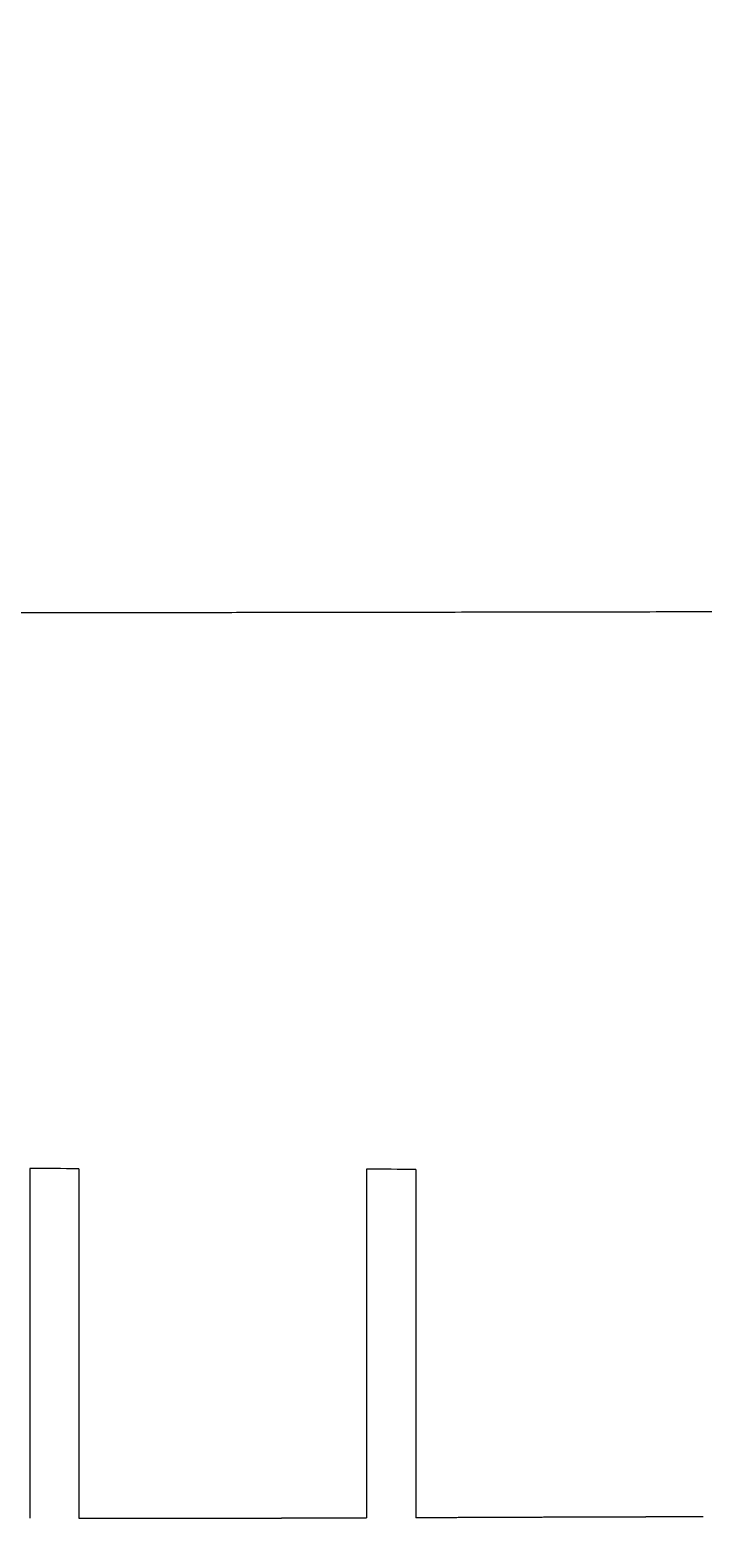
# Model space of a CAD drawing. Header units: metres. Extents: x 0 to 2032, y 0 to 115.
# Drawn here: x 1027.1 to 1079.1, y 0 to 114.9 of the extents above; entities that cross this region are included whole.
import ezdxf

# ---------------------------------------------------------------- set-up
doc = ezdxf.new("R2010")
doc.units = ezdxf.units.M

msp = doc.modelspace()

# ---------------------------------------------------------------- linework, layer by layer
for p, q in [((1027.1, 26.99), (1027.1, 0.01)), ((1030.9, 26.98), (1030.9, 0.01)), ((1053.1, 26.94), (1053.1, 0.04)), ((1056.9, 26.93), (1056.9, 0.05))]:
    msp.add_line(p, q)
for points, degree, knots in [([(2032, 109.87), (2032, 109.87), (2032, 109.87), (2032, 109.87), (2032, 109.87), (2032, 109.87), (2032, 109.87), (2032, 109.87), (2032, 109.87), (2032, 109.87), (2032, 109.87), (2032, 109.87), (2032, 109.87), (2032, 109.87), (2032, 109.87), (2032, 109.87), (2032, 109.87), (2032, 109.87), (2032, 109.87), (2032, 109.87), (2032, 109.87), (2032, 109.87), (2032, 109.87), (2032, 109.87), (2032, 109.87), (2032, 109.87), (2032, 109.87), (2032, 109.87), (2032, 109.87), (2032, 109.87), (2032, 109.87), (2032, 109.87), (2032, 109.87), (2032, 109.87), (2032, 109.87), (2032, 109.87), (2032, 109.87), (2032, 109.87), (2032, 109.87), (2032, 109.87), (2032, 109.87), (2032, 109.87), (2032, 109.87), (2032, 109.87), (2032, 109.88), (2032, 109.91), (2032, 109.95), (2032, 110.02), (2032, 110.11), (2031.99, 110.2), (2031.99, 110.26), (2031.97, 110.57), (2031.95, 110.86), (2031.91, 111.15), (2031.86, 111.43), (2031.79, 111.71), (2031.71, 111.99), (2031.61, 112.26), (2031.29, 112.93), (2031.04, 113.32), (2030.73, 113.66), (2030.37, 113.96), (2029.98, 114.19), (2029.55, 114.38), (2029.11, 114.52), (2028.29, 114.72), (2027.9, 114.79), (2027.5, 114.84), (2027.11, 114.87), (2026.71, 114.88), (2026.31, 114.89), (2025.91, 114.88), (2024.98, 114.85), (2024.45, 114.81), (2023.91, 114.76), (2023.38, 114.7), (2022.85, 114.64), (2022.32, 114.56), (2021.79, 114.48), (2020.59, 114.29), (2019.92, 114.17), (2019.25, 114.05), (2018.58, 113.92), (2017.91, 113.79), (2017.25, 113.65), (2016.58, 113.51), (2015.1, 113.2), (2014.29, 113.02), (2013.48, 112.84), (2012.67, 112.66), (2011.86, 112.48), (2011.05, 112.3), (2010.24, 112.12), (2008.88, 111.81), (2008.33, 111.69), (2007.77, 111.56), (2007.21, 111.44), (2006.63, 111.31), (2006.05, 111.18), (2005.46, 111.05), (2004.23, 110.78), (2003.61, 110.64), (2002.98, 110.51), (2002.36, 110.37), (2001.73, 110.24), (2001.1, 110.1), (2000.48, 109.97), (1996.77, 109.2), (1993.67, 108.58), (1990.58, 107.98), (1987.48, 107.4), (1984.38, 106.84), (1981.27, 106.3), (1978.16, 105.78), (1970.71, 104.56), (1966.37, 103.87), (1962.02, 103.22), (1957.67, 102.58), (1953.31, 101.97), (1948.95, 101.38), (1944.59, 100.8), (1936.94, 99.82), (1933.64, 99.41), (1930.34, 99), (1927.04, 98.61), (1923.74, 98.22), (1920.44, 97.84), (1917.14, 97.47), (1911.04, 96.79), (1908.24, 96.49), (1905.45, 96.19), (1902.65, 95.9), (1899.85, 95.61), (1897.06, 95.32), (1894.26, 95.04), (1880.44, 93.67), (1869.41, 92.63), (1858.38, 91.66), (1847.34, 90.73), (1836.3, 89.84), (1825.26, 89), (1814.21, 88.19), (1795.65, 86.89), (1788.13, 86.38), (1780.61, 85.89), (1773.09, 85.41), (1765.57, 84.95), (1758.05, 84.5), (1750.53, 84.06), (1736.54, 83.27), (1730.06, 82.92), (1723.59, 82.57), (1717.12, 82.24), (1710.65, 81.91), (1704.18, 81.59), (1697.7, 81.28), (1688.82, 80.87), (1686.42, 80.75), (1684.01, 80.64), (1681.6, 80.53), (1679.2, 80.43), (1676.79, 80.32), (1674.38, 80.21), (1651.35, 79.21), (1630.73, 78.4), (1610.1, 77.65), (1589.47, 76.96), (1568.83, 76.32), (1548.2, 75.72), (1527.56, 75.17), (1495.72, 74.39), (1484.51, 74.13), (1473.3, 73.87), (1462.09, 73.63), (1450.88, 73.4), (1439.67, 73.18), (1428.46, 72.97), (1413.04, 72.7), (1408.83, 72.62), (1404.62, 72.55), (1400.4, 72.48), (1396.18, 72.41), (1391.95, 72.34), (1387.73, 72.28), (1379.69, 72.15), (1375.88, 72.09), (1372.08, 72.04), (1368.27, 71.98), (1364.46, 71.93), (1360.65, 71.87), (1356.84, 71.82), (1325.7, 71.4), (1298.36, 71.09), (1271.02, 70.83), (1243.69, 70.61), (1216.35, 70.44), (1189.01, 70.3), (1161.67, 70.18), (1120.79, 70.05), (1107.24, 70.01), (1093.69, 69.98), (1080.14, 69.95), (1066.6, 69.93), (1053.05, 69.91), (1039.5, 69.89), (1022.99, 69.87), (1020.03, 69.86), (1017.07, 69.86), (1014.1, 69.86), (1011.14, 69.85), (1008.18, 69.85), (1005.21, 69.85), (978.54, 69.82), (954.83, 69.8), (931.13, 69.78), (907.42, 69.77), (883.71, 69.76), (860, 69.75), (836.3, 69.75), (801.16, 69.75), (789.73, 69.74), (778.3, 69.74), (766.87, 69.74), (755.44, 69.74), (744.01, 69.75), (732.58, 69.75), (717.34, 69.75), (713.53, 69.75), (709.72, 69.75), (705.91, 69.75), (702.1, 69.75), (698.29, 69.75), (694.48, 69.75), (686.44, 69.75), (682.2, 69.75), (677.97, 69.75), (673.74, 69.75), (669.51, 69.75), (665.27, 69.75), (661.04, 69.75), (627.14, 69.76), (597.48, 69.76), (567.81, 69.77), (538.14, 69.78), (508.47, 69.8), (478.81, 69.83), (449.14, 69.88), (414.69, 69.95), (409.9, 69.96), (405.11, 69.98), (400.32, 69.99), (395.53, 70), (390.74, 70.01), (385.96, 70.03), (379.01, 70.05), (376.86, 70.05), (374.71, 70.06), (372.58, 70.07), (370.45, 70.07), (368.32, 70.08), (366.21, 70.09), (359.01, 70.11), (356.16, 70.12), (353.8, 70.13), (350.84, 70.14), (346.83, 70.16), (341.98, 70.18), (337.15, 70.2), (319.73, 70.28), (305.65, 70.35), (291.57, 70.42), (277.49, 70.51), (263.41, 70.6), (249.34, 70.71), (235.26, 70.82), (212.62, 71.02), (204.06, 71.1), (195.51, 71.18), (186.95, 71.27), (178.4, 71.36), (169.84, 71.46), (161.28, 71.56), (151.46, 71.68), (150.2, 71.7), (148.95, 71.71), (147.71, 71.73), (146.48, 71.75), (145.25, 71.76), (144.03, 71.78), (140.39, 71.83), (138, 71.86), (135.64, 71.89), (133.31, 71.93), (131, 71.96), (128.73, 71.99), (126.49, 72.03), (117.32, 72.17), (110.37, 72.28), (103.41, 72.4), (96.46, 72.54), (89.51, 72.69), (82.55, 72.86), (75.6, 73.06), (66.13, 73.38), (63.62, 73.47), (61.1, 73.57), (58.58, 73.68), (56.06, 73.79), (53.55, 73.91), (51.03, 74.04), (47.38, 74.25), (46.27, 74.31), (45.18, 74.38), (44.1, 74.45), (43.04, 74.51), (41.99, 74.59), (40.96, 74.66), (38.85, 74.81), (37.77, 74.89), (36.7, 74.98), (35.66, 75.06), (34.63, 75.15), (33.62, 75.24), (32.63, 75.33), (30.61, 75.52), (29.56, 75.63), (28.52, 75.74), (27.47, 75.85), (26.42, 75.96), (25.37, 76.08), (24.32, 76.19), (22.4, 76.4), (21.52, 76.49), (20.64, 76.59), (19.76, 76.68), (18.88, 76.76), (18, 76.84), (17.12, 76.91), (15.55, 77.02), (14.89, 77.06), (14.24, 77.09), (13.6, 77.11), (12.99, 77.13), (12.39, 77.13), (11.81, 77.12), (10.7, 77.08), (10.15, 77.05), (9.6, 77), (9.06, 76.95), (8.51, 76.87), (7.97, 76.77), (7.44, 76.65), (6.44, 76.36), (5.97, 76.2), (5.51, 76.02), (5.06, 75.81), (4.62, 75.56), (4.21, 75.29), (3.82, 74.99), (3.04, 74.28), (2.66, 73.87), (2.31, 73.43), (2.01, 72.96), (1.74, 72.47), (1.5, 71.96), (1.29, 71.44), (0.97, 70.52), (0.85, 70.12), (0.74, 69.71), (0.65, 69.31), (0.56, 68.89), (0.49, 68.48), (0.42, 68.07), (0.3, 67.13), (0.24, 66.61), (0.19, 66.08), (0.16, 65.56), (0.13, 65.03), (0.11, 64.5), (0.1, 63.98), (0.1, 63.45)], 8, [0, 0, 0, 0, 0, 0, 0, 0, 0, 0, 0, 0, 0, 0, 0, 0, 0, 0, 0, 0, 0, 0, 0, 0, 0, 0, 0, 0, 0, 0, 0, 0, 0, 0, 0, 0, 0, 0, 0.000521, 0.000521, 0.000521, 0.000521, 0.000521, 0.000521, 0.000521, 0.000598, 0.000598, 0.000598, 0.000598, 0.000598, 0.000598, 0.000598, 0.00068, 0.00068, 0.00068, 0.00068, 0.00068, 0.00068, 0.00068, 0.001767, 0.001767, 0.001767, 0.001767, 0.001767, 0.001767, 0.001767, 0.003481, 0.003481, 0.003481, 0.003481, 0.003481, 0.003481, 0.003481, 0.004996, 0.004996, 0.004996, 0.004996, 0.004996, 0.004996, 0.004996, 0.00703, 0.00703, 0.00703, 0.00703, 0.00703, 0.00703, 0.00703, 0.009624, 0.009624, 0.009624, 0.009624, 0.009624, 0.009624, 0.009624, 0.012783, 0.012783, 0.012783, 0.012783, 0.012783, 0.012783, 0.012783, 0.0149, 0.0149, 0.0149, 0.0149, 0.0149, 0.0149, 0.0149, 0.017114, 0.017114, 0.017114, 0.017114, 0.017114, 0.017114, 0.017114, 0.028012, 0.028012, 0.028012, 0.028012, 0.028012, 0.028012, 0.028012, 0.043213, 0.043213, 0.043213, 0.043213, 0.043213, 0.043213, 0.043213, 0.054699, 0.054699, 0.054699, 0.054699, 0.054699, 0.054699, 0.054699, 0.06442, 0.06442, 0.06442, 0.06442, 0.06442, 0.06442, 0.06442, 0.102702, 0.102702, 0.102702, 0.102702, 0.102702, 0.102702, 0.102702, 0.128746, 0.128746, 0.128746, 0.128746, 0.128746, 0.128746, 0.128746, 0.151146, 0.151146, 0.151146, 0.151146, 0.151146, 0.151146, 0.151146, 0.159473, 0.159473, 0.159473, 0.159473, 0.159473, 0.159473, 0.159473, 0.230825, 0.230825, 0.230825, 0.230825, 0.230825, 0.230825, 0.230825, 0.269579, 0.269579, 0.269579, 0.269579, 0.269579, 0.269579, 0.269579, 0.284124, 0.284124, 0.284124, 0.284124, 0.284124, 0.284124, 0.284124, 0.297226, 0.297226, 0.297226, 0.297226, 0.297226, 0.297226, 0.297226, 0.391271, 0.391271, 0.391271, 0.391271, 0.391271, 0.391271, 0.391271, 0.437874, 0.437874, 0.437874, 0.437874, 0.437874, 0.437874, 0.437874, 0.448068, 0.448068, 0.448068, 0.448068, 0.448068, 0.448068, 0.448068, 0.529622, 0.529622, 0.529622, 0.529622, 0.529622, 0.529622, 0.529622, 0.568941, 0.568941, 0.568941, 0.568941, 0.568941, 0.568941, 0.568941, 0.582048, 0.582048, 0.582048, 0.582048, 0.582048, 0.582048, 0.582048, 0.596608, 0.596608, 0.596608, 0.596608, 0.596608, 0.596608, 0.596608, 0.698664, 0.698664, 0.698664, 0.698664, 0.698664, 0.698664, 0.698664, 0.715136, 0.715136, 0.715136, 0.715136, 0.715136, 0.715136, 0.715136, 0.722561, 0.722561, 0.722561, 0.722561, 0.722561, 0.722561, 0.722561, 0.740507, 0.740507, 0.740507, 0.740507, 0.740507, 0.740507, 0.740507, 0.816251, 0.816251, 0.816251, 0.816251, 0.816251, 0.816251, 0.816251, 0.862282, 0.862282, 0.862282, 0.862282, 0.862282, 0.862282, 0.862282, 0.86909, 0.86909, 0.86909, 0.86909, 0.86909, 0.86909, 0.86909, 0.882706, 0.882706, 0.882706, 0.882706, 0.882706, 0.882706, 0.882706, 0.925478, 0.925478, 0.925478, 0.925478, 0.925478, 0.925478, 0.925478, 0.940974, 0.940974, 0.940974, 0.940974, 0.940974, 0.940974, 0.940974, 0.947936, 0.947936, 0.947936, 0.947936, 0.947936, 0.947936, 0.947936, 0.955531, 0.955531, 0.955531, 0.955531, 0.955531, 0.955531, 0.955531, 0.963733, 0.963733, 0.963733, 0.963733, 0.963733, 0.963733, 0.963733, 0.970613, 0.970613, 0.970613, 0.970613, 0.970613, 0.970613, 0.970613, 0.975944, 0.975944, 0.975944, 0.975944, 0.975944, 0.975944, 0.975944, 0.981129, 0.981129, 0.981129, 0.981129, 0.981129, 0.981129, 0.981129, 0.985794, 0.985794, 0.985794, 0.985794, 0.985794, 0.985794, 0.985794, 0.991061, 0.991061, 0.991061, 0.991061, 0.991061, 0.991061, 0.991061, 0.99502, 0.99502, 0.99502, 0.99502, 0.99502, 0.99502, 0.99502, 1, 1, 1, 1, 1, 1, 1, 1, 1]), ([(1030.9, 0.01), (1030.93, 0.01), (1030.96, 0.01), (1030.99, 0.01), (1031.01, 0.01), (1031.04, 0.01), (1031.07, 0.01), (1031.13, 0.01), (1031.17, 0.01), (1031.2, 0.01), (1031.24, 0.01), (1031.27, 0.01), (1031.31, 0.01), (1031.38, 0.01), (1031.42, 0.01), (1031.46, 0.01), (1031.5, 0.01), (1031.53, 0.01), (1031.57, 0.01), (1031.64, 0.01), (1031.68, 0.01), (1031.71, 0.01), (1031.75, 0.01), (1031.78, 0.01), (1031.82, 0.01), (1031.9, 0.01), (1031.94, 0.01), (1031.98, 0.01), (1032.01, 0.01), (1032.03, 0.01), (1032.06, 0.01), (1032.12, 0.01), (1032.18, 0.01), (1032.23, 0.01), (1032.27, 0.01), (1032.3, 0.01), (1032.33, 0.01), (1032.42, 0.01), (1032.44, 0.01), (1032.47, 0.01), (1032.5, 0.01), (1032.53, 0.01), (1032.56, 0.01), (1032.62, 0.01), (1032.66, 0.01), (1032.69, 0.01), (1032.73, 0.01), (1032.76, 0.01), (1032.8, 0.01), (1032.88, 0.01), (1032.92, 0.01), (1032.96, 0.01), (1033.01, 0.01), (1033.05, 0.01), (1033.1, 0.01), (1033.16, 0.01), (1033.19, 0.01), (1033.21, 0.01), (1033.23, 0.01), (1033.25, 0.01), (1033.28, 0.01), (1033.34, 0.01), (1033.37, 0.01), (1033.41, 0.01), (1033.45, 0.01), (1033.49, 0.01), (1033.53, 0.01), (1033.62, 0.01), (1033.63, 0.01), (1033.65, 0.01), (1033.69, 0.01), (1033.76, 0.01), (1033.83, 0.01), (1033.88, 0.01), (1033.9, 0.01), (1033.93, 0.01), (1033.95, 0.01), (1033.98, 0.01), (1034, 0.01), (1034.07, 0.01), (1034.12, 0.01), (1034.16, 0.01), (1034.21, 0.01), (1034.25, 0.01), (1034.3, 0.01), (1034.38, 0.01), (1034.41, 0.01), (1034.45, 0.01), (1034.48, 0.01), (1034.52, 0.01), (1034.55, 0.01), (1034.61, 0.01), (1034.64, 0.01), (1034.66, 0.01), (1034.69, 0.01), (1034.71, 0.01), (1034.74, 0.01), (1034.8, 0.01), (1034.83, 0.01), (1034.87, 0.01), (1034.9, 0.01), (1034.94, 0.01), (1034.97, 0.01), (1035.05, 0.01), (1035.09, 0.01), (1035.13, 0.01), (1035.17, 0.01), (1035.21, 0.01), (1035.25, 0.01), (1035.32, 0.01), (1035.35, 0.01), (1035.37, 0.01), (1035.4, 0.01), (1035.42, 0.01), (1035.45, 0.01), (1035.51, 0.01), (1035.55, 0.01), (1035.59, 0.01), (1035.63, 0.01), (1035.66, 0.01), (1035.7, 0.01), (1035.78, 0.01), (1035.82, 0.01), (1035.85, 0.01), (1035.89, 0.01), (1035.93, 0.01), (1035.97, 0.01), (1036.03, 0.01), (1036.05, 0.01), (1036.07, 0.01), (1036.09, 0.01), (1036.12, 0.01), (1036.14, 0.01), (1036.18, 0.01), (1036.23, 0.01), (1036.28, 0.01), (1036.33, 0.01), (1036.36, 0.01), (1036.39, 0.01), (1036.46, 0.01), (1036.5, 0.01), (1036.53, 0.01), (1036.57, 0.01), (1036.6, 0.01), (1036.64, 0.01), (1036.69, 0.01), (1036.72, 0.01), (1036.74, 0.01), (1036.76, 0.01), (1036.78, 0.01), (1036.81, 0.01), (1036.88, 0.01), (1036.93, 0.01), (1036.96, 0.01), (1037, 0.01), (1037.03, 0.01), (1037.07, 0.01), (1037.15, 0.01), (1037.19, 0.01), (1037.22, 0.01), (1037.26, 0.01), (1037.29, 0.01), (1037.33, 0.01), (1037.39, 0.01), (1037.41, 0.01), (1037.44, 0.01), (1037.46, 0.01), (1037.49, 0.01), (1037.51, 0.01), (1037.57, 0.01), (1037.63, 0.01), (1037.69, 0.01), (1037.75, 0.01), (1037.79, 0.01), (1037.82, 0.01), (1037.89, 0.01), (1037.92, 0.01), (1037.96, 0.01), (1038, 0.01), (1038.04, 0.01), (1038.08, 0.01), (1038.14, 0.01), (1038.16, 0.01), (1038.18, 0.01), (1038.2, 0.01), (1038.23, 0.01), (1038.25, 0.01), (1038.31, 0.01), (1038.35, 0.01), (1038.39, 0.01), (1038.44, 0.01), (1038.48, 0.01), (1038.52, 0.01), (1038.59, 0.01), (1038.63, 0.01), (1038.66, 0.01), (1038.7, 0.01), (1038.73, 0.01), (1038.77, 0.01), (1038.83, 0.01), (1038.85, 0.01), (1038.87, 0.01), (1038.89, 0.01), (1038.91, 0.01), (1038.94, 0.02), (1039.03, 0.02), (1039.06, 0.02), (1039.08, 0.02), (1039.11, 0.02), (1039.15, 0.02), (1039.21, 0.02), (1039.31, 0.02), (1039.35, 0.02), (1039.39, 0.02), (1039.43, 0.02), (1039.48, 0.02), (1039.52, 0.02), (1039.58, 0.02), (1039.61, 0.02), (1039.63, 0.02), (1039.66, 0.02), (1039.68, 0.02), (1039.71, 0.02), (1039.78, 0.02), (1039.8, 0.02), (1039.83, 0.02), (1039.87, 0.02), (1039.93, 0.02), (1039.98, 0.02), (1040.04, 0.02), (1040.08, 0.02), (1040.13, 0.02), (1040.17, 0.02), (1040.21, 0.02), (1040.25, 0.02), (1040.31, 0.02), (1040.34, 0.02), (1040.36, 0.02), (1040.38, 0.02), (1040.4, 0.02), (1040.42, 0.02), (1040.48, 0.02), (1040.52, 0.02), (1040.55, 0.02), (1040.59, 0.02), (1040.62, 0.02), (1040.66, 0.02), (1040.73, 0.02), (1040.76, 0.02), (1040.79, 0.02), (1040.83, 0.02), (1040.86, 0.02), (1040.9, 0.02), (1040.96, 0.02), (1040.99, 0.02), (1041.02, 0.02), (1041.05, 0.02), (1041.08, 0.02), (1041.11, 0.02), (1041.17, 0.02), (1041.2, 0.02), (1041.24, 0.02), (1041.27, 0.02), (1041.31, 0.02), (1041.34, 0.02), (1041.41, 0.02), (1041.45, 0.02), (1041.49, 0.02), (1041.53, 0.02), (1041.57, 0.02), (1041.61, 0.02), (1041.69, 0.02), (1041.71, 0.02), (1041.73, 0.02), (1041.76, 0.02), (1041.78, 0.02), (1041.8, 0.02), (1041.85, 0.02), (1041.89, 0.02), (1041.94, 0.02), (1041.97, 0.02), (1041.99, 0.02), (1042.02, 0.02), (1042.13, 0.02), (1042.17, 0.02), (1042.2, 0.02), (1042.24, 0.02), (1042.28, 0.02), (1042.32, 0.02), (1042.38, 0.02), (1042.41, 0.02), (1042.43, 0.02), (1042.46, 0.02), (1042.48, 0.02), (1042.51, 0.02), (1042.6, 0.02), (1042.63, 0.02), (1042.65, 0.02), (1042.69, 0.02), (1042.75, 0.02), (1042.81, 0.02), (1042.86, 0.02), (1042.89, 0.02), (1042.93, 0.02), (1042.96, 0.02), (1043, 0.02), (1043.03, 0.02), (1043.08, 0.02), (1043.1, 0.02), (1043.12, 0.02), (1043.14, 0.02), (1043.16, 0.02), (1043.18, 0.02), (1043.23, 0.02), (1043.27, 0.02), (1043.3, 0.02), (1043.34, 0.02), (1043.37, 0.02), (1043.41, 0.02), (1043.48, 0.02), (1043.51, 0.02), (1043.55, 0.02), (1043.58, 0.02), (1043.62, 0.02), (1043.66, 0.02), (1043.73, 0.02), (1043.76, 0.02), (1043.79, 0.02), (1043.81, 0.02), (1043.84, 0.02), (1043.86, 0.02), (1043.93, 0.02), (1043.97, 0.02), (1044.01, 0.02), (1044.05, 0.02), (1044.09, 0.02), (1044.13, 0.02), (1044.21, 0.02), (1044.25, 0.02), (1044.29, 0.02), (1044.33, 0.02), (1044.37, 0.02), (1044.4, 0.02), (1044.46, 0.02), (1044.49, 0.02), (1044.51, 0.02), (1044.53, 0.02), (1044.55, 0.02), (1044.58, 0.02), (1044.64, 0.02), (1044.67, 0.02), (1044.71, 0.02), (1044.75, 0.02), (1044.79, 0.02), (1044.83, 0.02), (1044.9, 0.02), (1044.93, 0.02), (1044.97, 0.02), (1045, 0.02), (1045.04, 0.02), (1045.07, 0.02), (1045.13, 0.02), (1045.16, 0.02), (1045.18, 0.02), (1045.21, 0.02), (1045.24, 0.02), (1045.26, 0.02), (1045.32, 0.02), (1045.36, 0.02), (1045.4, 0.02), (1045.44, 0.02), (1045.48, 0.02), (1045.51, 0.02), (1045.6, 0.02), (1045.64, 0.02), (1045.69, 0.02), (1045.73, 0.02), (1045.77, 0.02), (1045.82, 0.02), (1045.89, 0.02), (1045.91, 0.02), (1045.93, 0.02), (1045.95, 0.02), (1045.97, 0.02), (1046, 0.02), (1046.06, 0.02), (1046.08, 0.02), (1046.1, 0.02), (1046.14, 0.02), (1046.19, 0.02), (1046.24, 0.02), (1046.3, 0.02), (1046.35, 0.02), (1046.4, 0.02), (1046.43, 0.02), (1046.46, 0.02), (1046.49, 0.02), (1046.55, 0.03), (1046.57, 0.03), (1046.6, 0.03), (1046.62, 0.03), (1046.64, 0.03), (1046.66, 0.03), (1046.72, 0.03), (1046.75, 0.03), (1046.79, 0.03), (1046.82, 0.03), (1046.86, 0.03), (1046.89, 0.03), (1046.96, 0.03), (1047, 0.03), (1047.03, 0.03), (1047.07, 0.03), (1047.1, 0.03), (1047.14, 0.03), (1047.2, 0.03), (1047.22, 0.03), (1047.24, 0.03), (1047.26, 0.03), (1047.28, 0.03), (1047.31, 0.03), (1047.37, 0.03), (1047.39, 0.03), (1047.41, 0.03), (1047.45, 0.03), (1047.5, 0.03), (1047.54, 0.03), (1047.61, 0.03), (1047.64, 0.03), (1047.68, 0.03), (1047.71, 0.03), (1047.75, 0.03), (1047.78, 0.03), (1047.84, 0.03), (1047.86, 0.03), (1047.88, 0.03), (1047.91, 0.03), (1047.93, 0.03), (1047.95, 0.03), (1048, 0.03), (1048.04, 0.03), (1048.08, 0.03), (1048.11, 0.03), (1048.14, 0.03), (1048.17, 0.03), (1048.28, 0.03), (1048.33, 0.03), (1048.37, 0.03), (1048.42, 0.03), (1048.46, 0.03), (1048.5, 0.03), (1048.57, 0.03), (1048.59, 0.03), (1048.62, 0.03), (1048.64, 0.03), (1048.66, 0.03), (1048.68, 0.03), (1048.74, 0.03), (1048.78, 0.03), (1048.82, 0.03), (1048.86, 0.03), (1048.9, 0.03), (1048.93, 0.03), (1049.01, 0.03), (1049.05, 0.03), (1049.09, 0.03), (1049.12, 0.03), (1049.16, 0.03), (1049.2, 0.03), (1049.26, 0.03), (1049.28, 0.03), (1049.3, 0.03), (1049.33, 0.03), (1049.35, 0.03), (1049.37, 0.03), (1049.42, 0.03), (1049.46, 0.03), (1049.49, 0.03), (1049.52, 0.03), (1049.55, 0.03), (1049.58, 0.03), (1049.65, 0.03), (1049.68, 0.03), (1049.72, 0.03), (1049.75, 0.03), (1049.79, 0.03), (1049.82, 0.03), (1049.88, 0.03), (1049.91, 0.03), (1049.94, 0.03), (1049.96, 0.03), (1049.99, 0.03), (1050.01, 0.03), (1050.07, 0.03), (1050.11, 0.03), (1050.14, 0.03), (1050.18, 0.03), (1050.21, 0.03), (1050.25, 0.03), (1050.32, 0.03), (1050.35, 0.03), (1050.39, 0.03), (1050.42, 0.03), (1050.46, 0.03), (1050.49, 0.03), (1050.55, 0.03), (1050.58, 0.03), (1050.61, 0.03), (1050.64, 0.03), (1050.67, 0.03), (1050.7, 0.03), (1050.76, 0.03), (1050.79, 0.03), (1050.83, 0.03), (1050.86, 0.03), (1050.9, 0.03), (1050.93, 0.03), (1050.99, 0.03), (1051.06, 0.03), (1051.13, 0.03), (1051.17, 0.03), (1051.19, 0.03), (1051.21, 0.03), (1051.28, 0.03), (1051.3, 0.03), (1051.31, 0.03), (1051.33, 0.03), (1051.35, 0.03), (1051.37, 0.03), (1051.42, 0.03), (1051.45, 0.03), (1051.49, 0.03), (1051.52, 0.03), (1051.55, 0.03), (1051.58, 0.03), (1051.65, 0.03), (1051.7, 0.03), (1051.75, 0.03), (1051.78, 0.03), (1051.81, 0.03), (1051.84, 0.03), (1051.9, 0.04), (1051.93, 0.04), (1051.96, 0.04), (1051.98, 0.04), (1052.01, 0.04), (1052.03, 0.04), (1052.09, 0.04), (1052.12, 0.04), (1052.15, 0.04), (1052.18, 0.04), (1052.22, 0.04), (1052.25, 0.04), (1052.31, 0.04), (1052.35, 0.04), (1052.38, 0.04), (1052.42, 0.04), (1052.45, 0.04), (1052.49, 0.04), (1052.59, 0.04), (1052.66, 0.04), (1052.7, 0.04), (1052.73, 0.04), (1052.74, 0.04), (1052.76, 0.04), (1052.87, 0.04), (1052.91, 0.04), (1052.95, 0.04), (1052.99, 0.04), (1053.02, 0.04), (1053.06, 0.04), (1053.1, 0.04)], 7, [0, 0, 0, 0, 0, 0, 0, 0, 0.0072477, 0.0072477, 0.0072477, 0.0072477, 0.0072477, 0.0072477, 0.016106, 0.016106, 0.016106, 0.016106, 0.016106, 0.016106, 0.0257697, 0.0257697, 0.0257697, 0.0257697, 0.0257697, 0.0257697, 0.034628, 0.034628, 0.034628, 0.034628, 0.034628, 0.034628, 0.046498, 0.046498, 0.046498, 0.046498, 0.046498, 0.046498, 0.0554216, 0.0554216, 0.0554216, 0.0554216, 0.0554216, 0.0554216, 0.0595594, 0.0595594, 0.0595594, 0.0595594, 0.0595594, 0.0595594, 0.0646167, 0.0646167, 0.0646167, 0.0646167, 0.0646167, 0.0646167, 0.0710533, 0.0710533, 0.0710533, 0.0710533, 0.0710533, 0.0710533, 0.0742716, 0.0742716, 0.0742716, 0.0742716, 0.0742716, 0.0742716, 0.0797886, 0.0797886, 0.0797886, 0.0797886, 0.0797886, 0.0797886, 0.0872242, 0.0872242, 0.0872242, 0.0872242, 0.0872242, 0.0872242, 0.0951704, 0.0951704, 0.0951704, 0.0951704, 0.0951704, 0.0951704, 0.1090763, 0.1090763, 0.1090763, 0.1090763, 0.1090763, 0.1090763, 0.1200024, 0.1200024, 0.1200024, 0.1200024, 0.1200024, 0.1200024, 0.1279486, 0.1279486, 0.1279486, 0.1279486, 0.1279486, 0.1279486, 0.1388747, 0.1388747, 0.1388747, 0.1388747, 0.1388747, 0.1388747, 0.1517873, 0.1517873, 0.1517873, 0.1517873, 0.1517873, 0.1517873, 0.1597335, 0.1597335, 0.1597335, 0.1597335, 0.1597335, 0.1597335, 0.1716528, 0.1716528, 0.1716528, 0.1716528, 0.1716528, 0.1716528, 0.1835721, 0.1835721, 0.1835721, 0.1835721, 0.1835721, 0.1835721, 0.1905251, 0.1905251, 0.1905251, 0.1905251, 0.1905251, 0.1905251, 0.1975149, 0.1975149, 0.1975149, 0.1975149, 0.1975149, 0.1975149, 0.2041866, 0.2041866, 0.2041866, 0.2041866, 0.2041866, 0.2041866, 0.2084322, 0.2084322, 0.2084322, 0.2084322, 0.2084322, 0.2084322, 0.2192487, 0.2192487, 0.2192487, 0.2192487, 0.2192487, 0.2192487, 0.2273539, 0.2273539, 0.2273539, 0.2273539, 0.2273539, 0.2273539, 0.2332485, 0.2332485, 0.2332485, 0.2332485, 0.2332485, 0.2332485, 0.2409727, 0.2409727, 0.2409727, 0.2409727, 0.2409727, 0.2409727, 0.2501975, 0.2501975, 0.2501975, 0.2501975, 0.2501975, 0.2501975, 0.2555787, 0.2555787, 0.2555787, 0.2555787, 0.2555787, 0.2555787, 0.2655722, 0.2655722, 0.2655722, 0.2655722, 0.2655722, 0.2655722, 0.2740283, 0.2740283, 0.2740283, 0.2740283, 0.2740283, 0.2740283, 0.2794095, 0.2794095, 0.2794095, 0.2794095, 0.2794095, 0.2794095, 0.2966058, 0.2966058, 0.2966058, 0.2966058, 0.2966058, 0.2966058, 0.3079323, 0.3079323, 0.3079323, 0.3079323, 0.3079323, 0.3079323, 0.3149025, 0.3149025, 0.3149025, 0.3149025, 0.3149025, 0.3149025, 0.326659, 0.326659, 0.326659, 0.326659, 0.326659, 0.326659, 0.3469035, 0.3469035, 0.3469035, 0.3469035, 0.3469035, 0.3469035, 0.3578044, 0.3578044, 0.3578044, 0.3578044, 0.3578044, 0.3578044, 0.3749344, 0.3749344, 0.3749344, 0.3749344, 0.3749344, 0.3749344, 0.3920644, 0.3920644, 0.3920644, 0.3920644, 0.3920644, 0.3920644, 0.4060799, 0.4060799, 0.4060799, 0.4060799, 0.4060799, 0.4060799, 0.4232099, 0.4232099, 0.4232099, 0.4232099, 0.4232099, 0.4232099, 0.4378941, 0.4378941, 0.4378941, 0.4378941, 0.4378941, 0.4378941, 0.443601, 0.443601, 0.443601, 0.443601, 0.443601, 0.443601, 0.4508543, 0.4508543, 0.4508543, 0.4508543, 0.4508543, 0.4508543, 0.4548247, 0.4548247, 0.4548247, 0.4548247, 0.4548247, 0.4548247, 0.4574716, 0.4574716, 0.4574716, 0.4574716, 0.4574716, 0.4574716, 0.4648791, 0.4648791, 0.4648791, 0.4648791, 0.4648791, 0.4648791, 0.4819289, 0.4819289, 0.4819289, 0.4819289, 0.4819289, 0.4819289, 0.4912288, 0.4912288, 0.4912288, 0.4912288, 0.4912288, 0.4912288, 0.5082786, 0.5082786, 0.5082786, 0.5082786, 0.5082786, 0.5082786, 0.5263013, 0.5263013, 0.5263013, 0.5263013, 0.5263013, 0.5263013, 0.5349513, 0.5349513, 0.5349513, 0.5349513, 0.5349513, 0.5349513, 0.5490075, 0.5490075, 0.5490075, 0.5490075, 0.5490075, 0.5490075, 0.5619824, 0.5619824, 0.5619824, 0.5619824, 0.5619824, 0.5619824, 0.5695511, 0.5695511, 0.5695511, 0.5695511, 0.5695511, 0.5695511, 0.5825261, 0.5825261, 0.5825261, 0.5825261, 0.5825261, 0.5825261, 0.5944198, 0.5944198, 0.5944198, 0.5944198, 0.5944198, 0.5944198, 0.6030698, 0.6030698, 0.6030698, 0.6030698, 0.6030698, 0.6030698, 0.6160447, 0.6160447, 0.6160447, 0.6160447, 0.6160447, 0.6160447, 0.6311822, 0.6311822, 0.6311822, 0.6311822, 0.6311822, 0.6311822, 0.6387509, 0.6387509, 0.6387509, 0.6387509, 0.6387509, 0.6387509, 0.6517177, 0.6517177, 0.6517177, 0.6517177, 0.6517177, 0.6517177, 0.6753601, 0.6753601, 0.6753601, 0.6753601, 0.6753601, 0.6753601, 0.6875459, 0.6875459, 0.6875459, 0.6875459, 0.6875459, 0.6875459, 0.706695, 0.706695, 0.706695, 0.706695, 0.706695, 0.706695, 0.7258441, 0.7258441, 0.7258441, 0.7258441, 0.7258441, 0.7258441, 0.7380299, 0.7380299, 0.7380299, 0.7380299, 0.7380299, 0.7380299, 0.7603326, 0.7603326, 0.7603326, 0.7603326, 0.7603326, 0.7603326, 0.7882556, 0.7882556, 0.7882556, 0.7882556, 0.7882556, 0.7882556, 0.8060247, 0.8060247, 0.8060247, 0.8060247, 0.8060247, 0.8060247, 0.828609, 0.828609, 0.828609, 0.828609, 0.828609, 0.828609, 0.8430319, 0.8430319, 0.8430319, 0.8430319, 0.8430319, 0.8430319, 0.8502434, 0.8502434, 0.8502434, 0.8502434, 0.8502434, 0.8502434, 0.8626058, 0.8626058, 0.8626058, 0.8626058, 0.8626058, 0.8626058, 0.8749683, 0.8749683, 0.8749683, 0.8749683, 0.8749683, 0.8749683, 0.8821797, 0.8821797, 0.8821797, 0.8821797, 0.8821797, 0.8821797, 0.8924818, 0.8924818, 0.8924818, 0.8924818, 0.8924818, 0.8924818, 0.903814, 0.903814, 0.903814, 0.903814, 0.903814, 0.903814, 0.9120557, 0.9120557, 0.9120557, 0.9120557, 0.9120557, 0.9120557, 0.923388, 0.923388, 0.923388, 0.923388, 0.923388, 0.923388, 0.9347202, 0.9347202, 0.9347202, 0.9347202, 0.9347202, 0.9347202, 0.9439921, 0.9439921, 0.9439921, 0.9439921, 0.9439921, 0.9439921, 0.9553243, 0.9553243, 0.9553243, 0.9553243, 0.9553243, 0.9553243, 0.9630364, 0.9630364, 0.9630364, 0.9630364, 0.9630364, 0.9630364, 0.9658975, 0.9658975, 0.9658975, 0.9658975, 0.9658975, 0.9658975, 0.9706659, 0.9706659, 0.9706659, 0.9706659, 0.9706659, 0.9706659, 0.9758752, 0.9758752, 0.9758752, 0.9758752, 0.9758752, 0.9758752, 0.9789437, 0.9789437, 0.9789437, 0.9789437, 0.9789437, 0.9789437, 0.9827794, 0.9827794, 0.9827794, 0.9827794, 0.9827794, 0.9827794, 0.9869986, 0.9869986, 0.9869986, 0.9869986, 0.9869986, 0.9869986, 0.9954762, 0.9954762, 0.9954762, 0.9954762, 0.9954762, 0.9954762, 0.9999905, 0.9999905, 0.9999905, 0.9999905, 0.9999905, 0.9999905, 0.9999905, 0.9999905]), ([(1079.1, 0.12), (1079.08, 0.12), (1079.07, 0.12), (1079.05, 0.12), (1079.03, 0.12), (1079.02, 0.12), (1079, 0.12), (1078.98, 0.12), (1078.95, 0.12), (1078.92, 0.12), (1078.9, 0.12), (1078.88, 0.12), (1078.85, 0.12), (1078.83, 0.12), (1078.81, 0.12), (1078.76, 0.12), (1078.72, 0.12), (1078.69, 0.12), (1078.66, 0.12), (1078.63, 0.12), (1078.6, 0.12), (1078.57, 0.12), (1078.52, 0.12), (1078.5, 0.12), (1078.48, 0.12), (1078.45, 0.12), (1078.43, 0.12), (1078.41, 0.12), (1078.39, 0.12), (1078.35, 0.12), (1078.3, 0.12), (1078.24, 0.12), (1078.19, 0.12), (1078.16, 0.12), (1078.15, 0.12), (1078.14, 0.12), (1078.07, 0.12), (1078.02, 0.12), (1077.98, 0.12), (1077.94, 0.12), (1077.92, 0.12), (1077.89, 0.12), (1077.87, 0.12), (1077.81, 0.12), (1077.79, 0.12), (1077.77, 0.12), (1077.75, 0.12), (1077.73, 0.12), (1077.71, 0.12), (1077.7, 0.12), (1077.64, 0.12), (1077.6, 0.12), (1077.57, 0.12), (1077.53, 0.12), (1077.5, 0.12), (1077.46, 0.12), (1077.42, 0.12), (1077.36, 0.12), (1077.3, 0.12), (1077.25, 0.12), (1077.2, 0.12), (1077.18, 0.12), (1077.16, 0.12), (1077.14, 0.12), (1077.08, 0.11), (1077.06, 0.11), (1077.04, 0.11), (1077.02, 0.11), (1077, 0.11), (1076.98, 0.11), (1076.96, 0.11), (1076.92, 0.11), (1076.88, 0.11), (1076.85, 0.11), (1076.82, 0.11), (1076.79, 0.11), (1076.77, 0.11), (1076.74, 0.11), (1076.64, 0.11), (1076.6, 0.11), (1076.56, 0.11), (1076.52, 0.11), (1076.48, 0.11), (1076.44, 0.11), (1076.4, 0.11), (1076.35, 0.11), (1076.33, 0.11), (1076.31, 0.11), (1076.29, 0.11), (1076.27, 0.11), (1076.25, 0.11), (1076.23, 0.11), (1076.09, 0.11), (1076.04, 0.11), (1076.01, 0.11), (1076, 0.11), (1075.98, 0.11), (1075.95, 0.11), (1075.91, 0.11), (1075.82, 0.11), (1075.79, 0.11), (1075.76, 0.11), (1075.73, 0.11), (1075.7, 0.11), (1075.67, 0.11), (1075.64, 0.11), (1075.59, 0.11), (1075.56, 0.11), (1075.54, 0.11), (1075.51, 0.11), (1075.49, 0.11), (1075.46, 0.11), (1075.44, 0.11), (1075.38, 0.11), (1075.35, 0.11), (1075.32, 0.11), (1075.29, 0.11), (1075.26, 0.11), (1075.23, 0.11), (1075.2, 0.11), (1075.14, 0.11), (1075.11, 0.11), (1075.08, 0.11), (1075.05, 0.11), (1075.01, 0.11), (1074.98, 0.11), (1074.95, 0.11), (1074.9, 0.11), (1074.88, 0.11), (1074.86, 0.11), (1074.85, 0.11), (1074.83, 0.11), (1074.81, 0.11), (1074.79, 0.11), (1074.74, 0.11), (1074.71, 0.11), (1074.68, 0.1), (1074.65, 0.1), (1074.61, 0.1), (1074.58, 0.1), (1074.55, 0.1), (1074.5, 0.1), (1074.47, 0.1), (1074.42, 0.1), (1074.38, 0.1), (1074.34, 0.1), (1074.31, 0.1), (1074.29, 0.1), (1074.24, 0.1), (1074.22, 0.1), (1074.2, 0.1), (1074.18, 0.1), (1074.16, 0.1), (1074.14, 0.1), (1074.12, 0.1), (1074.06, 0.1), (1074.02, 0.1), (1073.98, 0.1), (1073.95, 0.1), (1073.91, 0.1), (1073.87, 0.1), (1073.83, 0.1), (1073.74, 0.1), (1073.68, 0.1), (1073.64, 0.1), (1073.61, 0.1), (1073.6, 0.1), (1073.59, 0.1), (1073.54, 0.1), (1073.39, 0.1), (1073.36, 0.1), (1073.34, 0.1), (1073.31, 0.1), (1073.29, 0.1), (1073.26, 0.1), (1073.24, 0.1), (1073.19, 0.1), (1073.16, 0.1), (1073.12, 0.1), (1073.08, 0.1), (1073.04, 0.1), (1073, 0.1), (1072.97, 0.1), (1072.91, 0.1), (1072.88, 0.1), (1072.86, 0.1), (1072.84, 0.1), (1072.8, 0.1), (1072.75, 0.1), (1072.7, 0.1), (1072.64, 0.1), (1072.61, 0.1), (1072.59, 0.1), (1072.57, 0.1), (1072.55, 0.1), (1072.53, 0.1), (1072.5, 0.1), (1072.45, 0.1), (1072.42, 0.1), (1072.39, 0.1), (1072.36, 0.1), (1072.33, 0.1), (1072.3, 0.1), (1072.27, 0.1), (1072.2, 0.1), (1072.17, 0.09), (1072.14, 0.09), (1072.1, 0.09), (1072.07, 0.09), (1072.04, 0.09), (1072, 0.09), (1071.95, 0.09), (1071.93, 0.09), (1071.91, 0.09), (1071.89, 0.09), (1071.87, 0.09), (1071.85, 0.09), (1071.83, 0.09), (1071.78, 0.09), (1071.76, 0.09), (1071.73, 0.09), (1071.71, 0.09), (1071.68, 0.09), (1071.65, 0.09), (1071.61, 0.09), (1071.54, 0.09), (1071.51, 0.09), (1071.48, 0.09), (1071.45, 0.09), (1071.42, 0.09), (1071.39, 0.09), (1071.35, 0.09), (1071.28, 0.09), (1071.26, 0.09), (1071.24, 0.09), (1071.22, 0.09), (1071.19, 0.09), (1071.17, 0.09), (1071.15, 0.09), (1071.1, 0.09), (1071.06, 0.09), (1071.03, 0.09), (1071, 0.09), (1070.98, 0.09), (1070.95, 0.09), (1070.91, 0.09), (1070.8, 0.09), (1070.77, 0.09), (1070.74, 0.09), (1070.7, 0.09), (1070.67, 0.09), (1070.64, 0.09), (1070.6, 0.09), (1070.55, 0.09), (1070.53, 0.09), (1070.51, 0.09), (1070.49, 0.09), (1070.47, 0.09), (1070.46, 0.09), (1070.44, 0.09), (1070.38, 0.09), (1070.34, 0.09), (1070.31, 0.09), (1070.27, 0.09), (1070.24, 0.09), (1070.2, 0.09), (1070.16, 0.09), (1070.09, 0.09), (1070.06, 0.09), (1070.03, 0.09), (1069.99, 0.09), (1069.96, 0.09), (1069.93, 0.09), (1069.89, 0.09), (1069.84, 0.09), (1069.82, 0.09), (1069.8, 0.09), (1069.78, 0.09), (1069.76, 0.09), (1069.74, 0.09), (1069.73, 0.09), (1069.68, 0.09), (1069.64, 0.09), (1069.61, 0.09), (1069.58, 0.09), (1069.55, 0.09), (1069.52, 0.09), (1069.49, 0.09), (1069.45, 0.08), (1069.39, 0.08), (1069.32, 0.08), (1069.25, 0.08), (1069.19, 0.08), (1069.15, 0.08), (1069.13, 0.08), (1069.09, 0.08), (1069.07, 0.08), (1069.05, 0.08), (1069.03, 0.08), (1069.01, 0.08), (1068.99, 0.08), (1068.97, 0.08), (1068.92, 0.08), (1068.89, 0.08), (1068.86, 0.08), (1068.83, 0.08), (1068.8, 0.08), (1068.77, 0.08), (1068.74, 0.08), (1068.68, 0.08), (1068.61, 0.08), (1068.54, 0.08), (1068.49, 0.08), (1068.46, 0.08), (1068.44, 0.08), (1068.42, 0.08), (1068.33, 0.08), (1068.31, 0.08), (1068.29, 0.08), (1068.27, 0.08), (1068.25, 0.08), (1068.23, 0.08), (1068.22, 0.08), (1068.17, 0.08), (1068.14, 0.08), (1068.11, 0.08), (1068.09, 0.08), (1068.06, 0.08), (1068.03, 0.08), (1068, 0.08), (1067.96, 0.08), (1067.91, 0.08), (1067.85, 0.08), (1067.8, 0.08), (1067.76, 0.08), (1067.73, 0.08), (1067.71, 0.08), (1067.64, 0.08), (1067.62, 0.08), (1067.6, 0.08), (1067.59, 0.08), (1067.57, 0.08), (1067.55, 0.08), (1067.53, 0.08), (1067.48, 0.08), (1067.45, 0.08), (1067.42, 0.08), (1067.39, 0.08), (1067.34, 0.08), (1067.3, 0.08), (1067.26, 0.08), (1067.21, 0.08), (1067.18, 0.08), (1067.15, 0.08), (1067.12, 0.08), (1067.09, 0.08), (1067.06, 0.08), (1067.03, 0.08), (1066.98, 0.08), (1066.96, 0.08), (1066.94, 0.08), (1066.92, 0.08), (1066.9, 0.08), (1066.88, 0.08), (1066.86, 0.08), (1066.81, 0.08), (1066.78, 0.08), (1066.75, 0.08), (1066.72, 0.08), (1066.69, 0.08), (1066.66, 0.08), (1066.63, 0.08), (1066.57, 0.07), (1066.54, 0.07), (1066.5, 0.07), (1066.46, 0.07), (1066.42, 0.07), (1066.38, 0.07), (1066.34, 0.07), (1066.29, 0.07), (1066.26, 0.07), (1066.24, 0.07), (1066.22, 0.07), (1066.2, 0.07), (1066.18, 0.07), (1066.15, 0.07), (1066.1, 0.07), (1066.07, 0.07), (1066.04, 0.07), (1066.01, 0.07), (1065.98, 0.07), (1065.95, 0.07), (1065.92, 0.07), (1065.86, 0.07), (1065.81, 0.07), (1065.77, 0.07), (1065.73, 0.07), (1065.71, 0.07), (1065.68, 0.07), (1065.66, 0.07), (1065.6, 0.07), (1065.59, 0.07), (1065.57, 0.07), (1065.55, 0.07), (1065.54, 0.07), (1065.52, 0.07), (1065.5, 0.07), (1065.47, 0.07), (1065.43, 0.07), (1065.39, 0.07), (1065.35, 0.07), (1065.32, 0.07), (1065.3, 0.07), (1065.28, 0.07), (1065.21, 0.07), (1065.18, 0.07), (1065.15, 0.07), (1065.12, 0.07), (1065.09, 0.07), (1065.06, 0.07), (1065.03, 0.07), (1064.98, 0.07), (1064.96, 0.07), (1064.94, 0.07), (1064.92, 0.07), (1064.9, 0.07), (1064.88, 0.07), (1064.86, 0.07), (1064.81, 0.07), (1064.78, 0.07), (1064.75, 0.07), (1064.72, 0.07), (1064.69, 0.07), (1064.66, 0.07), (1064.63, 0.07), (1064.54, 0.07), (1064.49, 0.07), (1064.45, 0.07), (1064.42, 0.07), (1064.4, 0.07), (1064.38, 0.07), (1064.35, 0.07), (1064.27, 0.07), (1064.24, 0.07), (1064.22, 0.07), (1064.2, 0.07), (1064.18, 0.07), (1064.16, 0.07), (1064.13, 0.07), (1064.08, 0.07), (1064.05, 0.07), (1064.02, 0.07), (1063.99, 0.07), (1063.96, 0.07), (1063.93, 0.07), (1063.9, 0.07), (1063.83, 0.07), (1063.79, 0.07), (1063.76, 0.07), (1063.72, 0.07), (1063.69, 0.07), (1063.65, 0.07), (1063.61, 0.07), (1063.56, 0.06), (1063.54, 0.06), (1063.52, 0.06), (1063.5, 0.06), (1063.48, 0.06), (1063.46, 0.06), (1063.44, 0.06), (1063.39, 0.06), (1063.36, 0.06), (1063.33, 0.06), (1063.3, 0.06), (1063.27, 0.06), (1063.24, 0.06), (1063.21, 0.06), (1063.12, 0.06), (1063.09, 0.06), (1063.06, 0.06), (1063.04, 0.06), (1063.01, 0.06), (1062.97, 0.06), (1062.94, 0.06), (1062.89, 0.06), (1062.87, 0.06), (1062.85, 0.06), (1062.83, 0.06), (1062.82, 0.06), (1062.8, 0.06), (1062.78, 0.06), (1062.74, 0.06), (1062.7, 0.06), (1062.65, 0.06), (1062.61, 0.06), (1062.58, 0.06), (1062.55, 0.06), (1062.52, 0.06), (1062.45, 0.06), (1062.41, 0.06), (1062.37, 0.06), (1062.32, 0.06), (1062.28, 0.06), (1062.24, 0.06), (1062.2, 0.06), (1062.14, 0.06), (1062.12, 0.06), (1062.1, 0.06), (1062.08, 0.06), (1062.06, 0.06), (1062.04, 0.06), (1062.02, 0.06), (1061.97, 0.06), (1061.94, 0.06), (1061.91, 0.06), (1061.88, 0.06), (1061.85, 0.06), (1061.82, 0.06), (1061.79, 0.06), (1061.73, 0.06), (1061.7, 0.06), (1061.67, 0.06), (1061.64, 0.06), (1061.61, 0.06), (1061.57, 0.06), (1061.54, 0.06), (1061.49, 0.06), (1061.46, 0.06), (1061.44, 0.06), (1061.41, 0.06), (1061.39, 0.06), (1061.36, 0.06), (1061.34, 0.06), (1061.27, 0.06), (1061.25, 0.06), (1061.23, 0.06), (1061.2, 0.06), (1061.15, 0.06), (1061.1, 0.06), (1061.04, 0.06), (1060.98, 0.06), (1060.94, 0.06), (1060.9, 0.06), (1060.86, 0.06), (1060.82, 0.06), (1060.78, 0.06), (1060.73, 0.06), (1060.68, 0.06), (1060.66, 0.06), (1060.64, 0.06), (1060.63, 0.06), (1060.61, 0.06), (1060.59, 0.06), (1060.58, 0.06), (1060.53, 0.06), (1060.5, 0.06), (1060.48, 0.06), (1060.45, 0.06), (1060.42, 0.06), (1060.39, 0.06), (1060.36, 0.06), (1060.31, 0.06), (1060.28, 0.06), (1060.25, 0.06), (1060.21, 0.06), (1060.18, 0.06), (1060.15, 0.06), (1060.12, 0.06), (1060.07, 0.05), (1060.04, 0.05), (1060.02, 0.05), (1059.99, 0.05), (1059.97, 0.05), (1059.94, 0.05), (1059.92, 0.05), (1059.84, 0.05), (1059.77, 0.05), (1059.7, 0.05), (1059.64, 0.05), (1059.61, 0.05), (1059.59, 0.05), (1059.56, 0.05), (1059.44, 0.05), (1059.41, 0.05), (1059.38, 0.05), (1059.35, 0.05), (1059.32, 0.05), (1059.29, 0.05), (1059.26, 0.05), (1059.21, 0.05), (1059.19, 0.05), (1059.17, 0.05), (1059.15, 0.05), (1059.13, 0.05), (1059.11, 0.05), (1059.09, 0.05), (1059.04, 0.05), (1059.01, 0.05), (1058.98, 0.05), (1058.95, 0.05), (1058.92, 0.05), (1058.89, 0.05), (1058.86, 0.05), (1058.8, 0.05), (1058.77, 0.05), (1058.74, 0.05), (1058.71, 0.05), (1058.67, 0.05), (1058.64, 0.05), (1058.61, 0.05), (1058.56, 0.05), (1058.53, 0.05), (1058.51, 0.05), (1058.48, 0.05), (1058.46, 0.05), (1058.43, 0.05), (1058.41, 0.05), (1058.35, 0.05), (1058.32, 0.05), (1058.29, 0.05), (1058.26, 0.05), (1058.23, 0.05), (1058.2, 0.05), (1058.17, 0.05), (1058.11, 0.05), (1058.05, 0.05), (1058, 0.05), (1057.95, 0.05), (1057.93, 0.05), (1057.91, 0.05), (1057.9, 0.05), (1057.83, 0.05), (1057.8, 0.05), (1057.78, 0.05), (1057.75, 0.05), (1057.73, 0.05), (1057.7, 0.05), (1057.68, 0.05), (1057.63, 0.05), (1057.61, 0.05), (1057.58, 0.05), (1057.56, 0.05), (1057.54, 0.05), (1057.52, 0.05), (1057.5, 0.05), (1057.44, 0.05), (1057.4, 0.05), (1057.36, 0.05), (1057.33, 0.05), (1057.29, 0.05), (1057.26, 0.05), (1057.22, 0.05), (1057.15, 0.05), (1057.12, 0.05), (1057.09, 0.05), (1057.05, 0.05), (1057, 0.05), (1056.96, 0.05), (1056.92, 0.05), (1056.9, 0.05)], 8, [0, 0, 0, 0, 0, 0, 0, 0, 0, 0.078695, 0.078695, 0.078695, 0.078695, 0.078695, 0.078695, 0.078695, 0.187808, 0.187808, 0.187808, 0.187808, 0.187808, 0.187808, 0.187808, 0.333836, 0.333836, 0.333836, 0.333836, 0.333836, 0.333836, 0.333836, 0.440038, 0.440038, 0.440038, 0.440038, 0.440038, 0.440038, 0.440038, 0.503961, 0.503961, 0.503961, 0.503961, 0.503961, 0.503961, 0.503961, 0.550792, 0.550792, 0.550792, 0.550792, 0.550792, 0.550792, 0.550792, 0.57493, 0.57493, 0.57493, 0.57493, 0.57493, 0.57493, 0.57493, 0.619757, 0.619757, 0.619757, 0.619757, 0.619757, 0.619757, 0.619757, 0.656908, 0.656908, 0.656908, 0.656908, 0.656908, 0.656908, 0.656908, 0.672926, 0.672926, 0.672926, 0.672926, 0.672926, 0.672926, 0.672926, 0.693286, 0.693286, 0.693286, 0.693286, 0.693286, 0.693286, 0.693286, 0.706288, 0.706288, 0.706288, 0.706288, 0.706288, 0.706288, 0.706288, 0.712789, 0.712789, 0.712789, 0.712789, 0.712789, 0.712789, 0.712789, 0.751634, 0.751634, 0.751634, 0.751634, 0.751634, 0.751634, 0.751634, 0.774323, 0.774323, 0.774323, 0.774323, 0.774323, 0.774323, 0.774323, 0.792887, 0.792887, 0.792887, 0.792887, 0.792887, 0.792887, 0.792887, 0.815576, 0.815576, 0.815576, 0.815576, 0.815576, 0.815576, 0.815576, 0.838265, 0.838265, 0.838265, 0.838265, 0.838265, 0.838265, 0.838265, 0.852703, 0.852703, 0.852703, 0.852703, 0.852703, 0.852703, 0.852703, 0.875392, 0.875392, 0.875392, 0.875392, 0.875392, 0.875392, 0.875392, 0.889907, 0.889907, 0.889907, 0.889907, 0.889907, 0.889907, 0.889907, 0.898723, 0.898723, 0.898723, 0.898723, 0.898723, 0.898723, 0.898723, 0.916356, 0.916356, 0.916356, 0.916356, 0.916356, 0.916356, 0.916356, 0.940642, 0.940642, 0.940642, 0.940642, 0.940642, 0.940642, 0.940642, 0.945472, 0.945472, 0.945472, 0.945472, 0.945472, 0.945472, 0.945472, 0.950239, 0.950239, 0.950239, 0.950239, 0.950239, 0.950239, 0.950239, 0.957846, 0.957846, 0.957846, 0.957846, 0.957846, 0.957846, 0.957846, 0.961538, 0.961538, 0.961538, 0.961538, 0.961538, 0.961538, 0.961538, 0.966614, 0.966614, 0.966614, 0.966614, 0.966614, 0.966614, 0.966614, 0.972152, 0.972152, 0.972152, 0.972152, 0.972152, 0.972152, 0.972152, 0.975382, 0.975382, 0.975382, 0.975382, 0.975382, 0.975382, 0.975382, 0.980468, 0.980468, 0.980468, 0.980468, 0.980468, 0.980468, 0.980468, 0.984481, 0.984481, 0.984481, 0.984481, 0.984481, 0.984481, 0.984481, 0.986407, 0.986407, 0.986407, 0.986407, 0.986407, 0.986407, 0.986407, 0.988687, 0.988687, 0.988687, 0.988687, 0.988687, 0.988687, 0.988687, 0.989685, 0.989685, 0.989685, 0.989685, 0.989685, 0.989685, 0.989685, 0.990266, 0.990266, 0.990266, 0.990266, 0.990266, 0.990266, 0.990266, 0.991347, 0.991347, 0.991347, 0.991347, 0.991347, 0.991347, 0.991347, 0.992344, 0.992344, 0.992344, 0.992344, 0.992344, 0.992344, 0.992344, 0.992926, 0.992926, 0.992926, 0.992926, 0.992926, 0.992926, 0.992926, 0.99384, 0.99384, 0.99384, 0.99384, 0.99384, 0.99384, 0.99384, 0.994213, 0.994213, 0.994213, 0.994213, 0.994213, 0.994213, 0.994213, 0.994514, 0.994514, 0.994514, 0.994514, 0.994514, 0.994514, 0.994514, 0.994986, 0.994986, 0.994986, 0.994986, 0.994986, 0.994986, 0.994986, 0.995476, 0.995476, 0.995476, 0.995476, 0.995476, 0.995476, 0.995476, 0.995623, 0.995623, 0.995623, 0.995623, 0.995623, 0.995623, 0.995623, 0.995834, 0.995834, 0.995834, 0.995834, 0.995834, 0.995834, 0.995834, 0.995975, 0.995975, 0.995975, 0.995975, 0.995975, 0.995975, 0.995975, 0.996037, 0.996037, 0.996037, 0.996037, 0.996037, 0.996037, 0.996037, 0.996138, 0.996138, 0.996138, 0.996138, 0.996138, 0.996138, 0.996138, 0.996297, 0.996297, 0.996297, 0.996297, 0.996297, 0.996297, 0.996297, 0.996397, 0.996397, 0.996397, 0.996397, 0.996397, 0.996397, 0.996397, 0.996556, 0.996556, 0.996556, 0.996556, 0.996556, 0.996556, 0.996556, 0.996696, 0.996696, 0.996696, 0.996696, 0.996696, 0.996696, 0.996696, 0.996793, 0.996793, 0.996793, 0.996793, 0.996793, 0.996793, 0.996793, 0.996927, 0.996927, 0.996927, 0.996927, 0.996927, 0.996927, 0.996927, 0.99706, 0.99706, 0.99706, 0.99706, 0.99706, 0.99706, 0.99706, 0.997119, 0.997119, 0.997119, 0.997119, 0.997119, 0.997119, 0.997119, 0.997178, 0.997178, 0.997178, 0.997178, 0.997178, 0.997178, 0.997178, 0.997232, 0.997232, 0.997232, 0.997232, 0.997232, 0.997232, 0.997232, 0.997266, 0.997266, 0.997266, 0.997266, 0.997266, 0.997266, 0.997266, 0.99732, 0.99732, 0.99732, 0.99732, 0.99732, 0.99732, 0.99732, 0.99742, 0.99742, 0.99742, 0.99742, 0.99742, 0.99742, 0.99742, 0.997454, 0.997454, 0.997454, 0.997454, 0.997454, 0.997454, 0.997454, 0.997501, 0.997501, 0.997501, 0.997501, 0.997501, 0.997501, 0.997501, 0.997557, 0.997557, 0.997557, 0.997557, 0.997557, 0.997557, 0.997557, 0.997587, 0.997587, 0.997587, 0.997587, 0.997587, 0.997587, 0.997587, 0.997634, 0.997634, 0.997634, 0.997634, 0.997634, 0.997634, 0.997634, 0.997729, 0.997729, 0.997729, 0.997729, 0.997729, 0.997729, 0.997729, 0.997803, 0.997803, 0.997803, 0.997803, 0.997803, 0.997803, 0.997803, 0.997877, 0.997877, 0.997877, 0.997877, 0.997877, 0.997877, 0.997877, 0.997974, 0.997974, 0.997974, 0.997974, 0.997974, 0.997974, 0.997974, 0.998019, 0.998019, 0.998019, 0.998019, 0.998019, 0.998019, 0.998019, 0.998091, 0.998091, 0.998091, 0.998091, 0.998091, 0.998091, 0.998091, 0.998162, 0.998162, 0.998162, 0.998162, 0.998162, 0.998162, 0.998162, 0.99822, 0.99822, 0.99822, 0.99822, 0.99822, 0.99822, 0.99822, 0.998311, 0.998311, 0.998311, 0.998311, 0.998311, 0.998311, 0.998311, 0.998507, 0.998507, 0.998507, 0.998507, 0.998507, 0.998507, 0.998507, 0.998585, 0.998585, 0.998585, 0.998585, 0.998585, 0.998585, 0.998585, 0.998715, 0.998715, 0.998715, 0.998715, 0.998715, 0.998715, 0.998715, 0.998858, 0.998858, 0.998858, 0.998858, 0.998858, 0.998858, 0.998858, 0.998976, 0.998976, 0.998976, 0.998976, 0.998976, 0.998976, 0.998976, 0.999217, 0.999217, 0.999217, 0.999217, 0.999217, 0.999217, 0.999217, 0.999305, 0.999305, 0.999305, 0.999305, 0.999305, 0.999305, 0.999305, 0.999361, 0.999361, 0.999361, 0.999361, 0.999361, 0.999361, 0.999361, 0.999448, 0.999448, 0.999448, 0.999448, 0.999448, 0.999448, 0.999448, 0.999536, 0.999536, 0.999536, 0.999536, 0.999536, 0.999536, 0.999536, 0.999608, 0.999608, 0.999608, 0.999608, 0.999608, 0.999608, 0.999608, 0.999695, 0.999695, 0.999695, 0.999695, 0.999695, 0.999695, 0.999695, 0.999781, 0.999781, 0.999781, 0.999781, 0.999781, 0.999781, 0.999781, 0.999828, 0.999828, 0.999828, 0.999828, 0.999828, 0.999828, 0.999828, 0.999871, 0.999871, 0.999871, 0.999871, 0.999871, 0.999871, 0.999871, 0.999939, 0.999939, 0.999939, 0.999939, 0.999939, 0.999939, 0.999939, 1, 1, 1, 1, 1, 1, 1, 1, 1])]:
    msp.add_open_spline(points, degree=degree, knots=knots)
for points in [[(1030.9, 26.98), (1029.63, 26.99), (1028.37, 26.99), (1027.1, 26.99)], [(1056.9, 26.93), (1055.63, 26.93), (1054.37, 26.94), (1053.1, 26.94)]]:
    msp.add_open_spline(points, degree=3)

doc.saveas('drawing.dxf')
